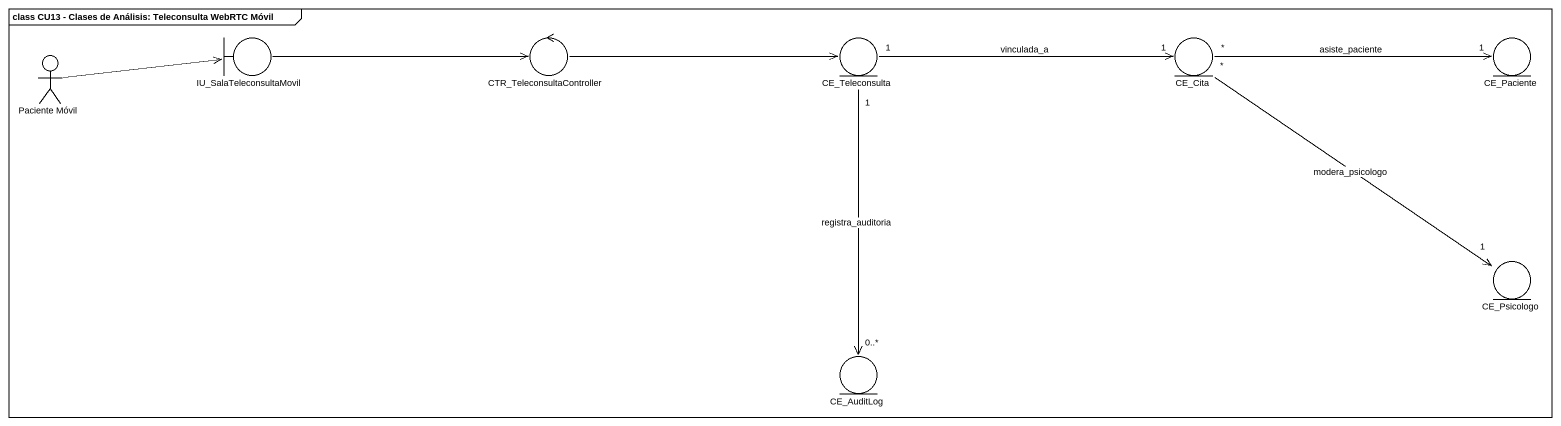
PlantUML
@startuml
mainframe class CU13 - Clases de Análisis: Teleconsulta WebRTC Móvil
actor "Paciente Móvil" as Paciente_Móvil
boundary IU_SalaTeleconsultaMovil
control CTR_TeleconsultaController
entity CE_Teleconsulta
entity CE_Cita
entity CE_Paciente
entity CE_Psicologo
entity CE_AuditLog
Paciente_Móvil -right-> IU_SalaTeleconsultaMovil
IU_SalaTeleconsultaMovil -right-> CTR_TeleconsultaController
CTR_TeleconsultaController -right-> CE_Teleconsulta
CE_Teleconsulta "1" -right-> "1" CE_Cita : vinculada_a
CE_Teleconsulta "1" --> "0..*" CE_AuditLog : registra_auditoria
CE_Cita "*" -right-> "1" CE_Paciente : asiste_paciente
CE_Cita "*" -right-> "1" CE_Psicologo : modera_psicologo
@enduml
